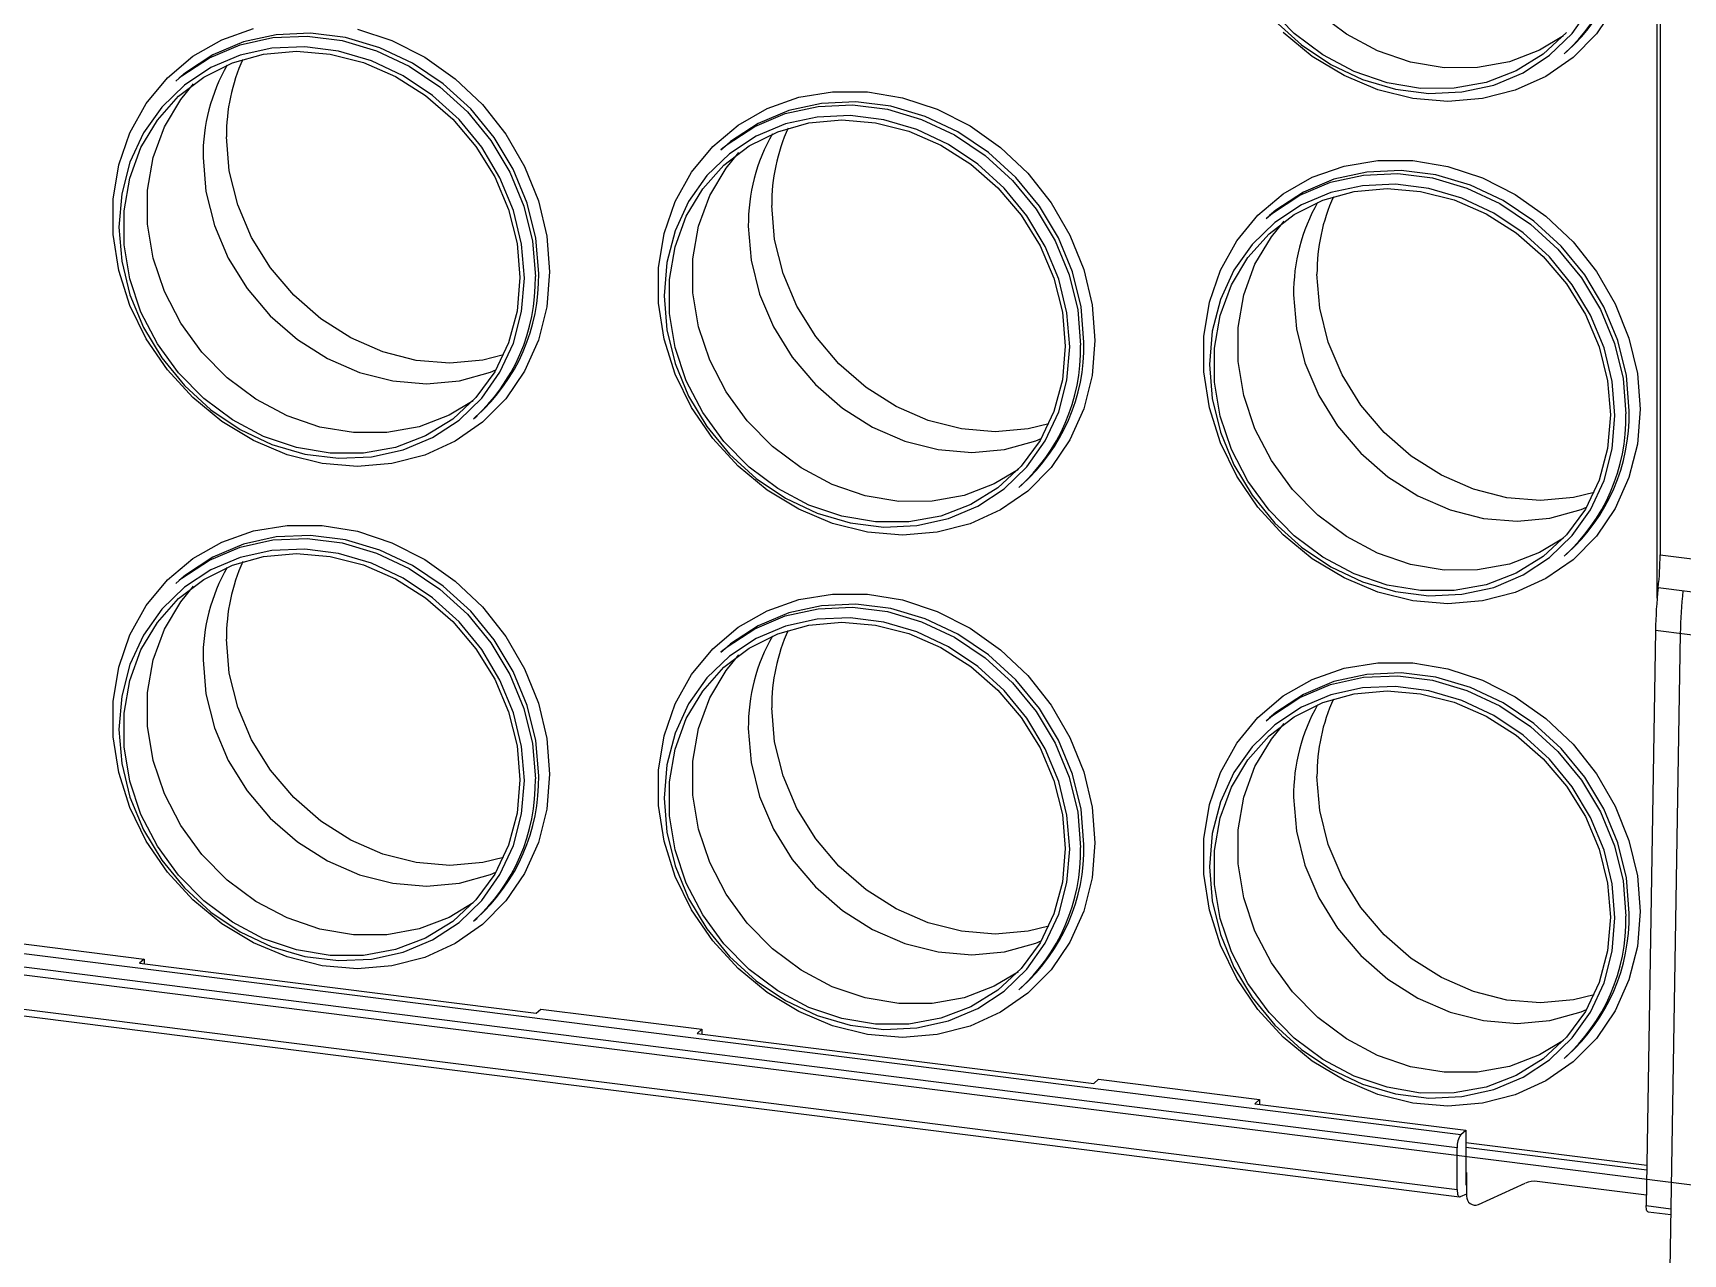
# Model space of a CAD drawing. Header units: inches. Extents: x -9.3 to 11.6, y -19 to 18.
# Drawn here: x 0.484 to 4.376, y -4.473 to -1.593 of the extents above; entities that cross this region are included whole.
import ezdxf

# ---------------------------------------------------------------- set-up
doc = ezdxf.new("R2010")
doc.units = ezdxf.units.IN
doc.header["$MEASUREMENT"] = 0

msp = doc.modelspace()

# ---------------------------------------------------------------- linework, layer by layer
at = {"color": 7, "linetype": 'Continuous', "lineweight": 25}
for p, q in [((4.3148, -2.9263), (4.3148, 2.8297)), ((4.3217, 2.8099), (4.3217, -2.8239)), ((4.0955, -1.642), (4.1035, -1.6349)), ((0.8283, -1.6991), (0.8203, -1.7061)), ((2.1145, -1.8611), (2.1065, -1.8681)), ((3.4007, -2.0232), (3.3927, -2.0302)), ((1.5231, -2.503), (1.5311, -2.496)), ((2.8093, -2.665), (2.8173, -2.658)), ((4.0955, -2.8271), (4.1035, -2.82)), ((4.3217, -2.8239), (4.614, -2.8608)), ((0.8283, -2.8842), (0.8203, -2.8912)), ((4.6096, -2.9382), (4.3173, -2.9014)), ((4.3108, -3.0021), (4.2889, -4.3591)), ((4.8423, -3.0691), (4.3108, -3.0021)), ((4.3692, -3.0095), (4.3425, -4.6635)), ((2.1145, -3.0462), (2.1065, -3.0533)), ((3.4007, -3.2083), (3.3927, -3.2153)), ((1.5231, -3.6881), (1.5311, -3.6811)), ((0.3665, -3.7297), (0.7463, -3.7775)), ((0.3291, -3.7477), (3.8518, -4.1915)), ((3.8429, -4.2229), (0.3203, -3.779)), ((0.7463, -3.7775), (0.7351, -3.7873)), ((0.7351, -3.7873), (1.6706, -3.9052)), ((0.7463, -3.7775), (0.7463, -3.7887)), ((2.8093, -3.8501), (2.8173, -3.8431)), ((0.3203, -3.8775), (3.8429, -4.3213)), ((0.326, -3.8945), (3.8486, -4.3383)), ((1.6706, -3.9052), (1.6817, -3.8954)), ((1.6817, -3.8954), (2.0615, -3.9432)), ((2.0615, -3.9432), (2.0503, -3.953)), ((2.0503, -3.953), (2.9858, -4.0709)), ((2.0615, -3.9432), (2.0615, -3.9544)), ((4.0955, -4.0122), (4.1035, -4.0052)), ((2.9858, -4.0709), (2.9969, -4.0611)), ((2.9969, -4.0611), (3.3767, -4.1089)), ((3.3767, -4.1089), (3.3655, -4.1187)), ((3.3655, -4.1187), (3.8632, -4.1814)), ((3.3767, -4.1089), (3.3767, -4.1201)), ((3.8518, -4.1915), (3.8632, -4.1814)), ((3.8632, -4.1814), (3.8632, -4.3111)), ((3.8429, -4.3213), (3.8429, -4.2229)), ((4.2904, -4.2647), (3.8632, -4.2109)), ((4.2902, -4.2759), (3.8632, -4.2221)), ((3.8649, -4.2812), (3.8632, -4.281)), ((3.8649, -4.3095), (3.8632, -4.3111)), ((3.8649, -4.2812), (3.8649, -4.337)), ((3.893, -4.3568), (4.0038, -4.3063)), ((4.2893, -4.3347), (4.0319, -4.3023)), ((3.8649, -4.3321), (3.8501, -4.3381)), ((4.2889, -4.3591), (4.3473, -4.3665)), ((4.2934, -4.3735), (4.3471, -4.3803))]:
    msp.add_line(p, q, dxfattribs=at)
at = {"color": 7, "linetype": 'Continuous'}
msp.add_line((-5.004, -3.126), (5.0049, -4.387), dxfattribs=at)
at = {"color": 7, "linetype": 'Continuous', "lineweight": 25, "flags": 128}
for points in [[(4.0942, -1.5991), (4.0375, -1.6333), (3.9667, -1.6604), (3.8908, -1.6743), (3.8121, -1.6745), (3.7329, -1.6611), (3.6553, -1.6345), (3.5817, -1.5954), (3.5142, -1.545), (3.4546, -1.4847), (3.4048, -1.4162), (3.3661, -1.3415), (3.3397, -1.2628), (3.3263, -1.1823), (3.3263, -1.1023), (3.3397, -1.0252), (3.3661, -0.9532), (3.4048, -0.8882), (3.4351, -0.8517)], [(4.1009, -1.5917), (4.0461, -1.6426), (3.9823, -1.6821), (3.9114, -1.7091), (3.8356, -1.723), (3.7569, -1.7232), (3.6776, -1.7099), (3.6001, -1.6832), (3.5265, -1.6442), (3.4589, -1.5937), (3.3994, -1.5334)], [(3.4132, -1.5636), (3.4755, -1.6203), (3.5449, -1.667), (3.6197, -1.7022), (3.6976, -1.7251), (3.7765, -1.7351), (3.8544, -1.7318), (3.9292, -1.7154), (3.9986, -1.6862), (4.0609, -1.6452), (4.1144, -1.5934), (4.1576, -1.5322)], [(4.2157, -1.5293), (4.1714, -1.5944), (4.1163, -1.6501), (4.0521, -1.6949), (3.9802, -1.7277), (3.9026, -1.7475), (3.8213, -1.754), (3.7384, -1.7469), (3.656, -1.7265), (3.5763, -1.6932), (3.5013, -1.6479), (3.433, -1.5918)], [(1.7024, -2.1562), (1.6957, -2.2388), (1.6759, -2.3175), (1.6433, -2.3903), (1.599, -2.4554), (1.544, -2.5111), (1.4797, -2.5559), (1.4078, -2.5887), (1.3302, -2.6086), (1.2489, -2.615), (1.166, -2.608), (1.0836, -2.5875), (1.0039, -2.5542), (0.9289, -2.5089), (0.8606, -2.4528), (0.8008, -2.3873), (0.7509, -2.3141), (0.7124, -2.2352), (0.6861, -2.1526), (0.6728, -2.0683), (0.6728, -1.9847), (0.6861, -1.9038), (0.7124, -1.8278), (0.7509, -1.7586), (0.8008, -1.698), (0.8606, -1.6476), (0.9289, -1.6087), (1.0039, -1.5823)], [(1.6766, -2.1601), (1.6698, -2.0768), (1.6497, -1.9941), (1.6167, -1.9142), (1.5718, -1.8393), (1.5163, -1.7714), (1.4515, -1.7125), (1.3793, -1.664), (1.3017, -1.6273), (1.2207, -1.6035), (1.1386, -1.5932), (1.0577, -1.5966), (0.9801, -1.6137), (0.9079, -1.644), (0.8431, -1.6866), (0.8283, -1.6991)], [(1.2489, -1.5832), (1.3302, -1.6102), (1.4078, -1.6496), (1.4797, -1.7005), (1.544, -1.7615), (1.599, -1.831), (1.6433, -1.9073), (1.6759, -1.9883), (1.6957, -2.072), (1.7024, -2.1562)], [(1.6429, -2.171), (1.6364, -2.0909), (1.617, -2.0112), (1.5853, -1.9343), (1.5421, -1.8623), (1.4886, -1.797), (1.4262, -1.7402), (1.3568, -1.6936), (1.2821, -1.6583), (1.2042, -1.6354), (1.1252, -1.6254), (1.0473, -1.6287), (0.9726, -1.6452), (0.9031, -1.6743), (0.8408, -1.7153), (0.7873, -1.7672), (0.7441, -1.8284), (0.7123, -1.8973), (0.693, -1.972), (0.6864, -2.0505), (0.693, -2.1307), (0.7123, -2.2103), (0.7441, -2.2872), (0.7873, -2.3593), (0.8408, -2.4246), (0.9031, -2.4813), (0.9726, -2.528), (1.0473, -2.5632), (1.1252, -2.5862), (1.2042, -2.5961), (1.2821, -2.5928), (1.3568, -2.5764), (1.4262, -2.5472), (1.4886, -2.5062), (1.5421, -2.4544), (1.5853, -2.3932), (1.617, -2.3243), (1.6364, -2.2495), (1.6429, -2.171)], [(0.8203, -1.7061), (0.8352, -1.6936), (0.8999, -1.651), (0.9721, -1.6207), (1.0497, -1.6036), (1.1307, -1.6002), (1.2128, -1.6105), (1.2937, -1.6344), (1.3713, -1.671), (1.4435, -1.7195), (1.5083, -1.7784), (1.5639, -1.8463), (1.6088, -1.9212), (1.6417, -2.0011), (1.6619, -2.0838), (1.6687, -2.1671)], [(1.6324, -2.1697), (1.6256, -2.2485), (1.6057, -2.3234), (1.573, -2.3921), (1.5286, -2.4528), (1.4737, -2.5036), (1.4099, -2.5431), (1.339, -2.5702), (1.2632, -2.584), (1.1845, -2.5843), (1.1053, -2.5709), (1.0277, -2.5443), (0.9541, -2.5052), (0.8865, -2.4547), (0.827, -2.3944), (0.7772, -2.3259), (0.7385, -2.2512), (0.712, -2.1725), (0.6986, -2.092), (0.6986, -2.0121), (0.712, -1.935), (0.7385, -1.8629), (0.7772, -1.798), (0.827, -1.742), (0.8865, -1.6967), (0.9541, -1.6633), (1.0277, -1.6428), (1.1053, -1.6357), (1.1845, -1.6423), (1.2632, -1.6624), (1.339, -1.6953), (1.4099, -1.7403), (1.4737, -1.7958), (1.5286, -1.8605), (1.573, -1.9323), (1.6057, -2.0093), (1.6256, -2.0892), (1.6324, -2.1697)], [(1.5218, -2.4601), (1.4651, -2.4944), (1.3943, -2.5214), (1.3184, -2.5353), (1.2398, -2.5355), (1.1605, -2.5222), (1.0829, -2.4955), (1.0093, -2.4565), (0.9418, -2.406), (0.8822, -2.3457), (0.8324, -2.2772), (0.7937, -2.2025), (0.7673, -2.1238), (0.7539, -2.0433), (0.7539, -1.9634), (0.7673, -1.8862), (0.7937, -1.8142), (0.8324, -1.7493), (0.8627, -1.7127)], [(2.9886, -2.3183), (2.9819, -2.4008), (2.9621, -2.4795), (2.9295, -2.5524), (2.8852, -2.6175), (2.8302, -2.6732), (2.7659, -2.718), (2.694, -2.7507), (2.6164, -2.7706), (2.5351, -2.7771), (2.4522, -2.77), (2.3698, -2.7496), (2.2901, -2.7162), (2.2151, -2.6709), (2.1468, -2.6148), (2.087, -2.5493), (2.0371, -2.4762), (1.9986, -2.3973), (1.9723, -2.3146), (1.959, -2.2304), (1.959, -2.1468), (1.9723, -2.0659), (1.9986, -1.9898), (2.0371, -1.9206), (2.087, -1.8601), (2.1468, -1.8097), (2.2151, -1.7708), (2.2901, -1.7443), (2.3698, -1.7311), (2.4522, -1.7314), (2.5351, -1.7452), (2.6164, -1.7722), (2.694, -1.8116), (2.7659, -1.8625), (2.8302, -1.9235), (2.8852, -1.993), (2.9295, -2.0693), (2.9621, -2.1504), (2.9819, -2.2341), (2.9886, -2.3183)], [(2.9291, -2.3331), (2.9226, -2.2529), (2.9032, -2.1733), (2.8714, -2.0964), (2.8282, -2.0243), (2.7748, -1.959), (2.7124, -1.9022), (2.643, -1.8556), (2.5683, -1.8203), (2.4903, -1.7974), (2.4114, -1.7875), (2.3335, -1.7908), (2.2588, -1.8072), (2.1893, -1.8363), (2.127, -1.8774), (2.0735, -1.9292), (2.0303, -1.9904), (1.9985, -2.0593), (1.9791, -2.134), (1.9726, -2.2126), (1.9791, -2.2927), (1.9985, -2.3723), (2.0303, -2.4492), (2.0735, -2.5213), (2.127, -2.5866), (2.1893, -2.6434), (2.2588, -2.69), (2.3335, -2.7253), (2.4114, -2.7482), (2.4903, -2.7582), (2.5683, -2.7549), (2.643, -2.7384), (2.7124, -2.7093), (2.7748, -2.6682), (2.8282, -2.6164), (2.8714, -2.5552), (2.9032, -2.4863), (2.9226, -2.4116), (2.9291, -2.3331)], [(2.1065, -1.8681), (2.1214, -1.8557), (2.1861, -1.813), (2.2583, -1.7827), (2.3359, -1.7657), (2.4169, -1.7623), (2.499, -1.7726), (2.5799, -1.7964), (2.6575, -1.833), (2.7297, -1.8815), (2.7945, -1.9405), (2.8501, -2.0083), (2.895, -2.0833), (2.9279, -2.1632), (2.9481, -2.2459), (2.9549, -2.3292)], [(2.9628, -2.3222), (2.956, -2.2389), (2.9359, -2.1561), (2.9029, -2.0762), (2.858, -2.0013), (2.8024, -1.9335), (2.7377, -1.8745), (2.6655, -1.826), (2.5879, -1.7894), (2.5069, -1.7656), (2.4248, -1.7552), (2.3439, -1.7587), (2.2663, -1.7757), (2.1941, -1.806), (2.1293, -1.8487), (2.1145, -1.8611)], [(2.9186, -2.3317), (2.9118, -2.4106), (2.8918, -2.4854), (2.8592, -2.5542), (2.8147, -2.6148), (2.7599, -2.6656), (2.6961, -2.7051), (2.6252, -2.7322), (2.5494, -2.7461), (2.4707, -2.7463), (2.3914, -2.7329), (2.3139, -2.7063), (2.2403, -2.6672), (2.1727, -2.6168), (2.1132, -2.5565), (2.0634, -2.488), (2.0247, -2.4133), (1.9982, -2.3346), (1.9848, -2.2541), (1.9848, -2.1741), (1.9982, -2.097), (2.0247, -2.0249), (2.0634, -1.96), (2.1132, -1.9041), (2.1727, -1.8588), (2.2403, -1.8254), (2.3139, -1.8048), (2.3914, -1.7977), (2.4707, -1.8043), (2.5494, -1.8244), (2.6252, -1.8574), (2.6961, -1.9023), (2.7599, -1.9579), (2.8147, -2.0225), (2.8592, -2.0944), (2.8918, -2.1713), (2.9118, -2.2512), (2.9186, -2.3317)], [(1.5938, -2.3523), (1.5447, -2.3644), (1.4671, -2.3715), (1.3879, -2.3649), (1.3092, -2.3448), (1.2333, -2.3118), (1.1625, -2.2669), (1.0987, -2.2113), (1.0438, -2.1467), (0.9994, -2.0749), (0.9667, -1.9979), (0.9467, -1.918), (0.94, -1.8375)], [(0.8848, -1.8862), (0.8915, -1.9667), (0.9115, -2.0466), (0.9442, -2.1236), (0.9886, -2.1954), (1.0435, -2.2601), (1.1073, -2.3156), (1.1781, -2.3606), (1.2539, -2.3935), (1.3326, -2.4136), (1.4119, -2.4202), (1.4894, -2.4131), (1.563, -2.3926), (1.5757, -2.3875)], [(2.808, -2.6221), (2.7513, -2.6564), (2.6805, -2.6835), (2.6046, -2.6973), (2.5259, -2.6976), (2.4467, -2.6842), (2.3691, -2.6576), (2.2955, -2.6185), (2.228, -2.5681), (2.1684, -2.5077), (2.1186, -2.4393), (2.0799, -2.3646), (2.0535, -2.2859), (2.0401, -2.2054), (2.0401, -2.1254), (2.0535, -2.0483), (2.0799, -1.9762), (2.1186, -1.9113), (2.1489, -1.8748)], [(4.2748, -2.4803), (4.2681, -2.5629), (4.2483, -2.6416), (4.2157, -2.7144), (4.1714, -2.7795), (4.1163, -2.8352), (4.0521, -2.88), (3.9802, -2.9128), (3.9026, -2.9327), (3.8213, -2.9391), (3.7384, -2.9321), (3.656, -2.9116), (3.5763, -2.8783), (3.5013, -2.833), (3.433, -2.7769), (3.3732, -2.7114), (3.3233, -2.6382), (3.2848, -2.5593), (3.2585, -2.4767), (3.2452, -2.3924), (3.2452, -2.3088), (3.2585, -2.2279), (3.2848, -2.1519), (3.3233, -2.0827), (3.3732, -2.0221), (3.433, -1.9717), (3.5013, -1.9328), (3.5763, -1.9064), (3.656, -1.8932), (3.7384, -1.8935), (3.8213, -1.9073), (3.9026, -1.9342), (3.9802, -1.9737), (4.0521, -2.0246), (4.1163, -2.0856), (4.1714, -2.1551), (4.2157, -2.2314), (4.2483, -2.3124), (4.2681, -2.3961), (4.2748, -2.4803)], [(3.3927, -2.0302), (3.4076, -2.0177), (3.4723, -1.9751), (3.5445, -1.9448), (3.6221, -1.9277), (3.7031, -1.9243), (3.7852, -1.9346), (3.8661, -1.9585), (3.9437, -1.9951), (4.0159, -2.0436), (4.0807, -2.1025), (4.1363, -2.1704), (4.1812, -2.2453), (4.2141, -2.3252), (4.2343, -2.4079), (4.2411, -2.4912)], [(4.249, -2.4842), (4.2422, -2.4009), (4.2221, -2.3182), (4.1891, -2.2383), (4.1442, -2.1634), (4.0886, -2.0955), (4.0239, -2.0365), (3.9517, -1.9881), (3.8741, -1.9514), (3.7931, -1.9276), (3.711, -1.9173), (3.6301, -1.9207), (3.5525, -1.9378), (3.4803, -1.9681), (3.4155, -2.0107), (3.4007, -2.0232)], [(4.2153, -2.4951), (4.2088, -2.415), (4.1894, -2.3353), (4.1576, -2.2584), (4.1144, -2.1864), (4.0609, -2.121), (3.9986, -2.0643), (3.9292, -2.0177), (3.8544, -1.9824), (3.7765, -1.9595), (3.6976, -1.9495), (3.6197, -1.9528), (3.5449, -1.9692), (3.4755, -1.9984), (3.4132, -2.0394), (3.3597, -2.0913), (3.3165, -2.1525), (3.2847, -2.2214), (3.2653, -2.2961), (3.2588, -2.3746), (3.2653, -2.4548), (3.2847, -2.5344), (3.3165, -2.6113), (3.3597, -2.6834), (3.4132, -2.7487), (3.4755, -2.8054), (3.5449, -2.8521), (3.6197, -2.8873), (3.6976, -2.9102), (3.7765, -2.9202), (3.8544, -2.9169), (3.9292, -2.9005), (3.9986, -2.8713), (4.0609, -2.8303), (4.1144, -2.7785), (4.1576, -2.7173), (4.1894, -2.6484), (4.2088, -2.5736), (4.2153, -2.4951)], [(4.2048, -2.4938), (4.198, -2.5726), (4.178, -2.6475), (4.1454, -2.7162), (4.1009, -2.7769), (4.0461, -2.8277), (3.9823, -2.8672), (3.9114, -2.8942), (3.8356, -2.9081), (3.7569, -2.9083), (3.6776, -2.895), (3.6001, -2.8683), (3.5265, -2.8293), (3.4589, -2.7788), (3.3994, -2.7185), (3.3496, -2.65), (3.3109, -2.5753), (3.2844, -2.4966), (3.271, -2.4161), (3.271, -2.3362), (3.2844, -2.2591), (3.3109, -2.187), (3.3496, -2.1221), (3.3994, -2.0661), (3.4589, -2.0208), (3.5265, -1.9874), (3.6001, -1.9669), (3.6776, -1.9598), (3.7569, -1.9664), (3.8356, -1.9865), (3.9114, -2.0194), (3.9823, -2.0643), (4.0461, -2.1199), (4.1009, -2.1846), (4.1454, -2.2564), (4.178, -2.3334), (4.198, -2.4133), (4.2048, -2.4938)], [(2.88, -2.5144), (2.8309, -2.5264), (2.7533, -2.5335), (2.6741, -2.5269), (2.5954, -2.5069), (2.5195, -2.4739), (2.4487, -2.429), (2.3849, -2.3734), (2.33, -2.3087), (2.2856, -2.2369), (2.2529, -2.1599), (2.2329, -2.08), (2.2262, -1.9995)], [(2.171, -2.0482), (2.1777, -2.1288), (2.1977, -2.2087), (2.2304, -2.2856), (2.2748, -2.3575), (2.3297, -2.4221), (2.3935, -2.4777), (2.4643, -2.5226), (2.5401, -2.5556), (2.6188, -2.5756), (2.6981, -2.5822), (2.7756, -2.5752), (2.8492, -2.5546), (2.8619, -2.5496)], [(4.0942, -2.7842), (4.0375, -2.8185), (3.9667, -2.8455), (3.8908, -2.8594), (3.8121, -2.8596), (3.7329, -2.8462), (3.6553, -2.8196), (3.5817, -2.7805), (3.5142, -2.7301), (3.4546, -2.6698), (3.4048, -2.6013), (3.3661, -2.5266), (3.3397, -2.4479), (3.3263, -2.3674), (3.3263, -2.2874), (3.3397, -2.2103), (3.3661, -2.1383), (3.4048, -2.0733), (3.4351, -2.0368)], [(4.1662, -2.6764), (4.1171, -2.6885), (4.0395, -2.6956), (3.9603, -2.689), (3.8816, -2.6689), (3.8057, -2.6359), (3.7349, -2.591), (3.6711, -2.5354), (3.6162, -2.4708), (3.5718, -2.399), (3.5391, -2.322), (3.5191, -2.2421), (3.5124, -2.1616)], [(3.4572, -2.2103), (3.4639, -2.2908), (3.4839, -2.3707), (3.5166, -2.4477), (3.561, -2.5195), (3.6159, -2.5842), (3.6797, -2.6397), (3.7505, -2.6847), (3.8263, -2.7176), (3.905, -2.7377), (3.9843, -2.7443), (4.0618, -2.7372), (4.1354, -2.7167), (4.1481, -2.7116)], [(1.7024, -3.3414), (1.6957, -3.4239), (1.6759, -3.5026), (1.6433, -3.5754), (1.599, -3.6405), (1.544, -3.6962), (1.4797, -3.741), (1.4078, -3.7738), (1.3302, -3.7937), (1.2489, -3.8002), (1.166, -3.7931), (1.0836, -3.7726), (1.0039, -3.7393), (0.9289, -3.694), (0.8606, -3.6379), (0.8008, -3.5724), (0.7509, -3.4993), (0.7124, -3.4203), (0.6861, -3.3377), (0.6728, -3.2535), (0.6728, -3.1698), (0.6861, -3.0889), (0.7124, -3.0129), (0.7509, -2.9437), (0.8008, -2.8831), (0.8606, -2.8327), (0.9289, -2.7938), (1.0039, -2.7674), (1.0836, -2.7542), (1.166, -2.7545), (1.2489, -2.7683), (1.3302, -2.7953), (1.4078, -2.8347), (1.4797, -2.8856), (1.544, -2.9466), (1.599, -3.0161), (1.6433, -3.0924), (1.6759, -3.1734), (1.6957, -3.2571), (1.7024, -3.3414)], [(0.8203, -2.8912), (0.8352, -2.8787), (0.8999, -2.8361), (0.9721, -2.8058), (1.0497, -2.7887), (1.1307, -2.7853), (1.2128, -2.7957), (1.2937, -2.8195), (1.3713, -2.8561), (1.4435, -2.9046), (1.5083, -2.9635), (1.5639, -3.0314), (1.6088, -3.1063), (1.6417, -3.1862), (1.6619, -3.269), (1.6687, -3.3523)], [(1.6766, -3.3452), (1.6698, -3.2619), (1.6497, -3.1792), (1.6167, -3.0993), (1.5718, -3.0244), (1.5163, -2.9565), (1.4515, -2.8976), (1.3793, -2.8491), (1.3017, -2.8125), (1.2207, -2.7886), (1.1386, -2.7783), (1.0577, -2.7817), (0.9801, -2.7988), (0.9079, -2.8291), (0.8431, -2.8717), (0.8283, -2.8842)], [(1.6429, -3.3561), (1.6364, -3.276), (1.617, -3.1964), (1.5853, -3.1195), (1.5421, -3.0474), (1.4886, -2.9821), (1.4262, -2.9253), (1.3568, -2.8787), (1.2821, -2.8434), (1.2042, -2.8205), (1.1252, -2.8105), (1.0473, -2.8138), (0.9726, -2.8303), (0.9031, -2.8594), (0.8408, -2.9004), (0.7873, -2.9523), (0.7441, -3.0135), (0.7123, -3.0824), (0.693, -3.1571), (0.6864, -3.2356), (0.693, -3.3158), (0.7123, -3.3954), (0.7441, -3.4723), (0.7873, -3.5444), (0.8408, -3.6097), (0.9031, -3.6665), (0.9726, -3.7131), (1.0473, -3.7484), (1.1252, -3.7713), (1.2042, -3.7812), (1.2821, -3.7779), (1.3568, -3.7615), (1.4262, -3.7324), (1.4886, -3.6913), (1.5421, -3.6395), (1.5853, -3.5783), (1.617, -3.5094), (1.6364, -3.4346), (1.6429, -3.3561)], [(1.6324, -3.3548), (1.6256, -3.4336), (1.6057, -3.5085), (1.573, -3.5772), (1.5286, -3.6379), (1.4737, -3.6887), (1.4099, -3.7282), (1.339, -3.7553), (1.2632, -3.7691), (1.1845, -3.7694), (1.1053, -3.756), (1.0277, -3.7294), (0.9541, -3.6903), (0.8865, -3.6398), (0.827, -3.5795), (0.7772, -3.511), (0.7385, -3.4364), (0.712, -3.3576), (0.6986, -3.2771), (0.6986, -3.1972), (0.712, -3.1201), (0.7385, -3.048), (0.7772, -2.9831), (0.827, -2.9272), (0.8865, -2.8818), (0.9541, -2.8484), (1.0277, -2.8279), (1.1053, -2.8208), (1.1845, -2.8274), (1.2632, -2.8475), (1.339, -2.8804), (1.4099, -2.9254), (1.4737, -2.9809), (1.5286, -3.0456), (1.573, -3.1174), (1.6057, -3.1944), (1.6256, -3.2743), (1.6324, -3.3548)], [(1.5218, -3.6452), (1.4651, -3.6795), (1.3943, -3.7065), (1.3184, -3.7204), (1.2398, -3.7206), (1.1605, -3.7073), (1.0829, -3.6806), (1.0093, -3.6416), (0.9418, -3.5911), (0.8822, -3.5308), (0.8324, -3.4623), (0.7937, -3.3876), (0.7673, -3.3089), (0.7539, -3.2284), (0.7539, -3.1485), (0.7673, -3.0714), (0.7937, -2.9993), (0.8324, -2.9344), (0.8627, -2.8978)], [(2.9886, -3.5034), (2.9819, -3.5859), (2.9621, -3.6646), (2.9295, -3.7375), (2.8852, -3.8026), (2.8302, -3.8583), (2.7659, -3.9031), (2.694, -3.9358), (2.6164, -3.9557), (2.5351, -3.9622), (2.4522, -3.9551), (2.3698, -3.9347), (2.2901, -3.9014), (2.2151, -3.856), (2.1468, -3.7999), (2.087, -3.7345), (2.0371, -3.6613), (1.9986, -3.5824), (1.9723, -3.4997), (1.959, -3.4155), (1.959, -3.3319), (1.9723, -3.251), (1.9986, -3.175), (2.0371, -3.1058), (2.087, -3.0452), (2.1468, -2.9948), (2.2151, -2.9559), (2.2901, -2.9295), (2.3698, -2.9162), (2.4522, -2.9165), (2.5351, -2.9303), (2.6164, -2.9573), (2.694, -2.9967), (2.7659, -3.0476), (2.8302, -3.1086), (2.8852, -3.1782), (2.9295, -3.2544), (2.9621, -3.3355), (2.9819, -3.4192), (2.9886, -3.5034)], [(2.1065, -3.0533), (2.1214, -3.0408), (2.1861, -2.9981), (2.2583, -2.9679), (2.3359, -2.9508), (2.4169, -2.9474), (2.499, -2.9577), (2.5799, -2.9815), (2.6575, -3.0182), (2.7297, -3.0666), (2.7945, -3.1256), (2.8501, -3.1935), (2.895, -3.2684), (2.9279, -3.3483), (2.9481, -3.431), (2.9549, -3.5143)], [(2.9628, -3.5073), (2.956, -3.424), (2.9359, -3.3413), (2.9029, -3.2614), (2.858, -3.1864), (2.8024, -3.1186), (2.7377, -3.0596), (2.6655, -3.0111), (2.5879, -2.9745), (2.5069, -2.9507), (2.4248, -2.9403), (2.3439, -2.9438), (2.2663, -2.9608), (2.1941, -2.9911), (2.1293, -3.0338), (2.1145, -3.0462)], [(2.9291, -3.5182), (2.9226, -3.438), (2.9032, -3.3584), (2.8714, -3.2815), (2.8282, -3.2094), (2.7748, -3.1441), (2.7124, -3.0874), (2.643, -3.0407), (2.5683, -3.0055), (2.4903, -2.9825), (2.4114, -2.9726), (2.3335, -2.9759), (2.2588, -2.9923), (2.1893, -3.0214), (2.127, -3.0625), (2.0735, -3.1143), (2.0303, -3.1755), (1.9985, -3.2444), (1.9791, -3.3192), (1.9726, -3.3977), (1.9791, -3.4778), (1.9985, -3.5574), (2.0303, -3.6343), (2.0735, -3.7064), (2.127, -3.7717), (2.1893, -3.8285), (2.2588, -3.8751), (2.3335, -3.9104), (2.4114, -3.9333), (2.4903, -3.9433), (2.5683, -3.94), (2.643, -3.9235), (2.7124, -3.8944), (2.7748, -3.8534), (2.8282, -3.8015), (2.8714, -3.7403), (2.9032, -3.6714), (2.9226, -3.5967), (2.9291, -3.5182)], [(2.9186, -3.5169), (2.9118, -3.5957), (2.8918, -3.6705), (2.8592, -3.7393), (2.8147, -3.7999), (2.7599, -3.8507), (2.6961, -3.8902), (2.6252, -3.9173), (2.5494, -3.9312), (2.4707, -3.9314), (2.3914, -3.918), (2.3139, -3.8914), (2.2403, -3.8523), (2.1727, -3.8019), (2.1132, -3.7416), (2.0634, -3.6731), (2.0247, -3.5984), (1.9982, -3.5197), (1.9848, -3.4392), (1.9848, -3.3592), (1.9982, -3.2821), (2.0247, -3.2101), (2.0634, -3.1451), (2.1132, -3.0892), (2.1727, -3.0439), (2.2403, -3.0105), (2.3139, -2.9899), (2.3914, -2.9829), (2.4707, -2.9894), (2.5494, -3.0095), (2.6252, -3.0425), (2.6961, -3.0874), (2.7599, -3.143), (2.8147, -3.2076), (2.8592, -3.2795), (2.8918, -3.3564), (2.9118, -3.4363), (2.9186, -3.5169)], [(1.5938, -3.5375), (1.5447, -3.5495), (1.4671, -3.5566), (1.3879, -3.55), (1.3092, -3.5299), (1.2333, -3.497), (1.1625, -3.452), (1.0987, -3.3965), (1.0438, -3.3318), (0.9994, -3.26), (0.9667, -3.183), (0.9467, -3.1031), (0.94, -3.0226)], [(0.8848, -3.0713), (0.8915, -3.1518), (0.9115, -3.2317), (0.9442, -3.3087), (0.9886, -3.3805), (1.0435, -3.4452), (1.1073, -3.5008), (1.1781, -3.5457), (1.2539, -3.5786), (1.3326, -3.5987), (1.4119, -3.6053), (1.4894, -3.5982), (1.563, -3.5777), (1.5757, -3.5726)], [(2.808, -3.8073), (2.7513, -3.8415), (2.6805, -3.8686), (2.6046, -3.8824), (2.5259, -3.8827), (2.4467, -3.8693), (2.3691, -3.8427), (2.2955, -3.8036), (2.228, -3.7532), (2.1684, -3.6928), (2.1186, -3.6244), (2.0799, -3.5497), (2.0535, -3.471), (2.0401, -3.3905), (2.0401, -3.3105), (2.0535, -3.2334), (2.0799, -3.1613), (2.1186, -3.0964), (2.1489, -3.0599)], [(4.2748, -3.6654), (4.2681, -3.748), (4.2483, -3.8267), (4.2157, -3.8995), (4.1714, -3.9646), (4.1163, -4.0203), (4.0521, -4.0651), (3.9802, -4.0979), (3.9026, -4.1178), (3.8213, -4.1242), (3.7384, -4.1172), (3.656, -4.0967), (3.5763, -4.0634), (3.5013, -4.0181), (3.433, -3.962), (3.3732, -3.8965), (3.3233, -3.8234), (3.2848, -3.7444), (3.2585, -3.6618), (3.2452, -3.5775), (3.2452, -3.4939), (3.2585, -3.413), (3.2848, -3.337), (3.3233, -3.2678), (3.3732, -3.2072), (3.433, -3.1568), (3.5013, -3.1179), (3.5763, -3.0915), (3.656, -3.0783), (3.7384, -3.0786), (3.8213, -3.0924), (3.9026, -3.1194), (3.9802, -3.1588), (4.0521, -3.2097), (4.1163, -3.2707), (4.1714, -3.3402), (4.2157, -3.4165), (4.2483, -3.4975), (4.2681, -3.5812), (4.2748, -3.6654)], [(3.3927, -3.2153), (3.4076, -3.2028), (3.4723, -3.1602), (3.5445, -3.1299), (3.6221, -3.1128), (3.7031, -3.1094), (3.7852, -3.1197), (3.8661, -3.1436), (3.9437, -3.1802), (4.0159, -3.2287), (4.0807, -3.2876), (4.1363, -3.3555), (4.1812, -3.4304), (4.2141, -3.5103), (4.2343, -3.593), (4.2411, -3.6763)], [(4.249, -3.6693), (4.2422, -3.586), (4.2221, -3.5033), (4.1891, -3.4234), (4.1442, -3.3485), (4.0886, -3.2806), (4.0239, -3.2217), (3.9517, -3.1732), (3.8741, -3.1365), (3.7931, -3.1127), (3.711, -3.1024), (3.6301, -3.1058), (3.5525, -3.1229), (3.4803, -3.1532), (3.4155, -3.1958), (3.4007, -3.2083)], [(4.2153, -3.6802), (4.2088, -3.6001), (4.1894, -3.5204), (4.1576, -3.4435), (4.1144, -3.3715), (4.0609, -3.3062), (3.9986, -3.2494), (3.9292, -3.2028), (3.8544, -3.1675), (3.7765, -3.1446), (3.6976, -3.1346), (3.6197, -3.1379), (3.5449, -3.1544), (3.4755, -3.1835), (3.4132, -3.2245), (3.3597, -3.2764), (3.3165, -3.3376), (3.2847, -3.4065), (3.2653, -3.4812), (3.2588, -3.5597), (3.2653, -3.6399), (3.2847, -3.7195), (3.3165, -3.7964), (3.3597, -3.8685), (3.4132, -3.9338), (3.4755, -3.9905), (3.5449, -4.0372), (3.6197, -4.0724), (3.6976, -4.0954), (3.7765, -4.1053), (3.8544, -4.102), (3.9292, -4.0856), (3.9986, -4.0564), (4.0609, -4.0154), (4.1144, -3.9636), (4.1576, -3.9024), (4.1894, -3.8335), (4.2088, -3.7587), (4.2153, -3.6802)], [(4.2048, -3.6789), (4.198, -3.7577), (4.178, -3.8326), (4.1454, -3.9013), (4.1009, -3.962), (4.0461, -4.0128), (3.9823, -4.0523), (3.9114, -4.0794), (3.8356, -4.0932), (3.7569, -4.0935), (3.6776, -4.0801), (3.6001, -4.0535), (3.5265, -4.0144), (3.4589, -3.9639), (3.3994, -3.9036), (3.3496, -3.8351), (3.3109, -3.7604), (3.2844, -3.6817), (3.271, -3.6012), (3.271, -3.5213), (3.2844, -3.4442), (3.3109, -3.3721), (3.3496, -3.3072), (3.3994, -3.2512), (3.4589, -3.2059), (3.5265, -3.1725), (3.6001, -3.152), (3.6776, -3.1449), (3.7569, -3.1515), (3.8356, -3.1716), (3.9114, -3.2045), (3.9823, -3.2495), (4.0461, -3.305), (4.1009, -3.3697), (4.1454, -3.4415), (4.178, -3.5185), (4.198, -3.5984), (4.2048, -3.6789)], [(2.88, -3.6995), (2.8309, -3.7116), (2.7533, -3.7186), (2.6741, -3.712), (2.5954, -3.692), (2.5195, -3.659), (2.4487, -3.6141), (2.3849, -3.5585), (2.33, -3.4939), (2.2856, -3.422), (2.2529, -3.345), (2.2329, -3.2652), (2.2262, -3.1846)], [(4.0942, -3.9693), (4.0375, -4.0036), (3.9667, -4.0306), (3.8908, -4.0445), (3.8121, -4.0447), (3.7329, -4.0314), (3.6553, -4.0047), (3.5817, -3.9657), (3.5142, -3.9152), (3.4546, -3.8549), (3.4048, -3.7864), (3.3661, -3.7117), (3.3397, -3.633), (3.3263, -3.5525), (3.3263, -3.4726), (3.3397, -3.3954), (3.3661, -3.3234), (3.4048, -3.2585), (3.4351, -3.2219)], [(2.171, -3.2334), (2.1777, -3.3139), (2.1977, -3.3938), (2.2304, -3.4707), (2.2748, -3.5426), (2.3297, -3.6072), (2.3935, -3.6628), (2.4643, -3.7077), (2.5401, -3.7407), (2.6188, -3.7608), (2.6981, -3.7674), (2.7756, -3.7603), (2.8492, -3.7397), (2.8619, -3.7347)], [(4.1662, -3.8615), (4.1171, -3.8736), (4.0395, -3.8807), (3.9603, -3.8741), (3.8816, -3.854), (3.8057, -3.821), (3.7349, -3.7761), (3.6711, -3.7205), (3.6162, -3.6559), (3.5718, -3.5841), (3.5391, -3.5071), (3.5191, -3.4272), (3.5124, -3.3467)], [(3.4572, -3.3954), (3.4639, -3.4759), (3.4839, -3.5558), (3.5166, -3.6328), (3.561, -3.7046), (3.6159, -3.7693), (3.6797, -3.8248), (3.7505, -3.8698), (3.8263, -3.9027), (3.905, -3.9228), (3.9843, -3.9294), (4.0618, -3.9223), (4.1354, -3.9018), (4.1481, -3.8967)], [(3.8429, -4.3213), (3.8431, -4.3253), (3.8435, -4.3288), (3.8441, -4.332), (3.845, -4.3346), (3.846, -4.3365), (3.8473, -4.3378), (3.8486, -4.3383), (3.8501, -4.3381)], [(4.2934, -4.3735), (4.2931, -4.3735), (4.2919, -4.3727), (4.2908, -4.3712), (4.2899, -4.369), (4.2893, -4.3662), (4.2889, -4.3628), (4.2889, -4.3591)]]:
    msp.add_lwpolyline(points, dxfattribs=at)
at = {"color": 7, "linetype": 'Continuous', "lineweight": 25}
for centre, radius, start, end in [((3.7998, -1.3143), 0.4414, 312.0706, 1.065), ((3.8056, -1.3064), 0.4434, 312.1937, 0.942), ((1.3185, -1.8828), 0.4337, 150.3735, 180.4495), ((1.378, -1.8346), 0.438, 155.7641, 180.3735), ((2.6642, -1.9967), 0.438, 155.7641, 180.3735), ((2.6047, -2.0448), 0.4337, 150.3735, 180.4495), ((3.9504, -2.1587), 0.438, 155.7641, 180.3735), ((3.8909, -2.2069), 0.4337, 150.3735, 180.4495), ((1.2274, -2.1753), 0.4414, 312.0706, 1.065), ((1.2332, -2.1674), 0.4434, 312.1937, 0.942), ((2.5136, -2.3374), 0.4414, 312.0706, 1.065), ((2.5194, -2.3295), 0.4434, 312.1937, 0.942), ((3.8056, -2.4915), 0.4434, 312.1937, 0.942), ((3.7998, -2.4994), 0.4414, 312.0706, 1.065), ((1.378, -3.0197), 0.438, 155.7641, 180.3735), ((3.6165, -2.8226), 0.7052, 353.5811, 359.8911), ((1.3185, -3.0679), 0.4337, 150.3735, 180.4495), ((5.3822, -3.0207), 1.0716, 173.6064, 179.0046), ((5.4406, -3.0281), 1.0716, 173.6064, 179.0046), ((2.6047, -3.23), 0.4337, 150.3735, 180.4495), ((2.6642, -3.1818), 0.438, 155.7641, 180.3735), ((3.8909, -3.392), 0.4337, 150.3735, 180.4495), ((3.9504, -3.3438), 0.438, 155.7641, 180.3735), ((1.2332, -3.3525), 0.4434, 312.1937, 0.942), ((1.2274, -3.3605), 0.4414, 312.0706, 1.065), ((2.5136, -3.5225), 0.4414, 312.0706, 1.065), ((2.5194, -3.5146), 0.4434, 312.1937, 0.942), ((3.7998, -3.6845), 0.4414, 312.0706, 1.065), ((3.8056, -3.6766), 0.4434, 312.1937, 0.942), ((3.8921, -4.2198), 0.0492, 144.9309, 183.5931), ((4.025, -4.3537), 0.0519, 82.3374, 114.06), ((3.8859, -4.3371), 0.021, 179.5682, 289.8422)]:
    msp.add_arc(centre, radius, start, end, dxfattribs=at)

doc.saveas('drawing.dxf')
